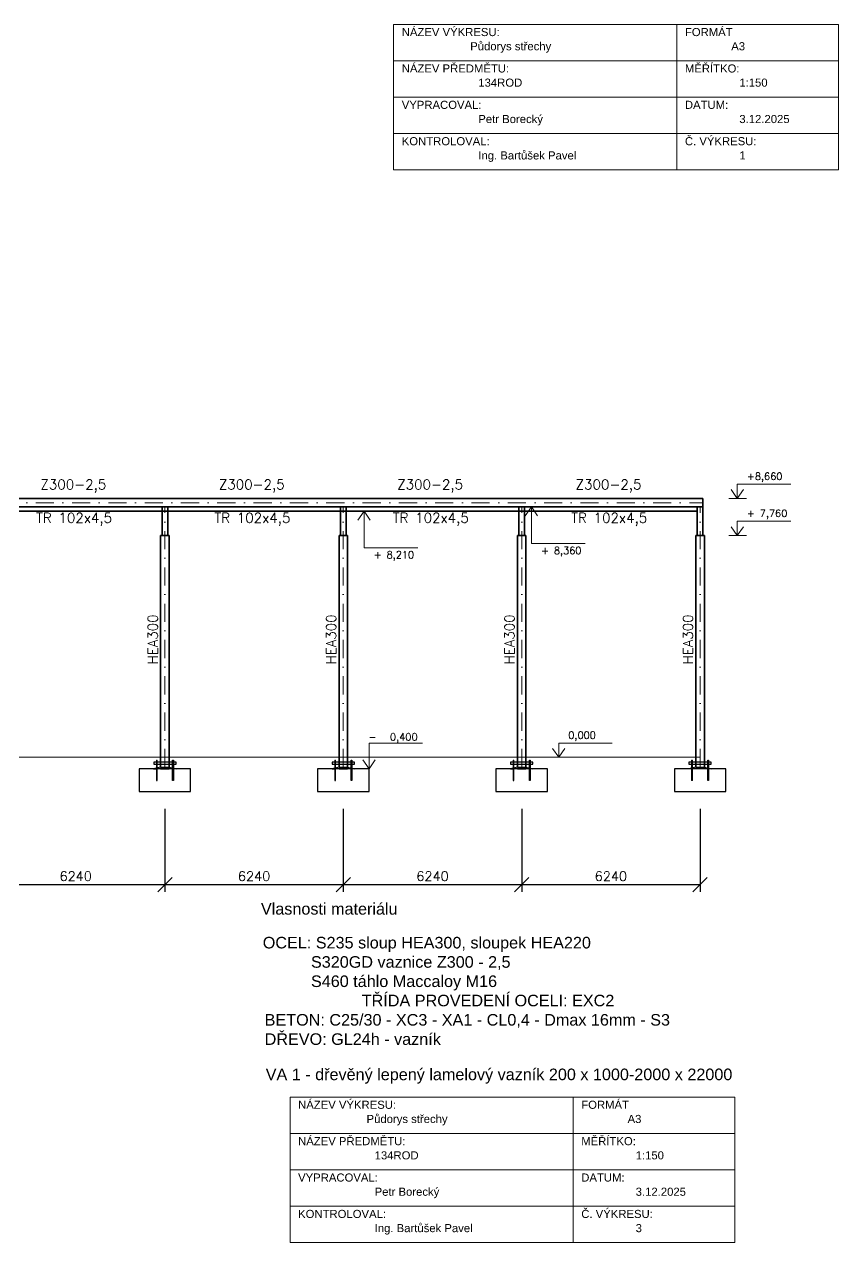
# Model space of a CAD drawing. Header units: millimetres. Extents: x 60091 to 157337, y -34158 to 48031.
# Drawn here: x 95960 to 124441, y -34158 to 8475 of the extents above; entities that cross this region are included whole.
import ezdxf

# ---------------------------------------------------------------- set-up
doc = ezdxf.new("R2010")
doc.units = ezdxf.units.MM
doc.header["$LTSCALE"] = 50
doc.linetypes.add('ČERCHOVANÁ', pattern=[25.4, 12.7, -6.35, 0, -6.35])
for name, color, linetype, lineweight in [('Kóty', 4, 'Continuous', 18), ('TENKÁ PLNÁ ČÁRA', 7, 'Continuous', 18), ('TENKÁ ČERCHOVANÁ ČÁRA', 60, 'ČERCHOVANÁ', 18), ('tlustá čára', 212, 'Continuous', 35), ('šrafy', 7, 'Continuous', 13)]:
    doc.layers.add(name, color=color, linetype=linetype, lineweight=lineweight)
doc.layers.add('PDF_Geometrie', color=7, linetype='Continuous')
doc.styles.add('Romans', font='romans.shx')
doc.styles.get("Standard").update_dxf_attribs({"font": 'arial.ttf'})
doc.dimstyles.new('M 1-200', dxfattribs={"dimscale": 200, "dimtxt": 1.65, "dimasz": 2.5, "dimexe": 1.25, "dimexo": 3, "dimtad": 1, "dimtxsty": 'Romans', "dimblk": 'OBLIQUE', "dimcen": 2.5, "dimadec": 0, "dimazin": 0, "dimtfac": 1, "dimtmove": 0, "dimatfit": 3, "dimfxl": 1, "dimarcsym": 0})

# ---------------------------------------------------------------- blocks, each defined once
blk = doc.blocks.new('_Oblique')
at = {"color": 0, "linetype": 'ByBlock', "lineweight": -2}
blk.add_line((-0.5, -0.5), (0.5, 0.5), dxfattribs=at)
blk = doc.blocks.new('*D74')
at = {"layer": 'Defpoints', "color": 0, "transparency": 16777216}
for p in [(94635, -18374), (100875, -18374), (100875, -21626)]:
    blk.add_point(p, dxfattribs=at)
at = {"layer": 'Kóty', "color": 0, "lineweight": -2, "transparency": 16777216}
for p, q in [((94635, -18974), (94635, -21876)), ((100875, -18974), (100875, -21876)), ((94635, -21626), (100875, -21626))]:
    blk.add_line(p, q, dxfattribs=at)
at = {"layer": 'Kóty', "color": 0, "lineweight": -2, "transparency": 16777216, "xscale": 500, "yscale": 500, "zscale": 500, "rotation": 180}
blk.add_blockref('_Oblique', (94635, -21626), dxfattribs=at)
at = {"layer": 'Kóty', "color": 0, "lineweight": -2, "transparency": 16777216, "xscale": 500, "yscale": 500, "zscale": 500}
blk.add_blockref('_Oblique', (100875, -21626), dxfattribs=at)
at = {"layer": 'Kóty', "color": 0, "transparency": 16777216, "insert": (97755, -21336), "char_height": 330, "attachment_point": 5, "style": 'Romans'}
blk.add_mtext('6240', dxfattribs=at)
blk = doc.blocks.new('*D75')
at = {"layer": 'Defpoints', "color": 0, "transparency": 16777216}
for p in [(100875, -18374), (107115, -18374), (107115, -21626)]:
    blk.add_point(p, dxfattribs=at)
at = {"layer": 'Kóty', "color": 0, "lineweight": -2, "transparency": 16777216}
for p, q in [((100875, -18974), (100875, -21876)), ((107115, -18974), (107115, -21876)), ((100875, -21626), (107115, -21626))]:
    blk.add_line(p, q, dxfattribs=at)
at = {"layer": 'Kóty', "color": 0, "lineweight": -2, "transparency": 16777216, "xscale": 500, "yscale": 500, "zscale": 500, "rotation": 180}
blk.add_blockref('_Oblique', (100875, -21626), dxfattribs=at)
at = {"layer": 'Kóty', "color": 0, "lineweight": -2, "transparency": 16777216, "xscale": 500, "yscale": 500, "zscale": 500}
blk.add_blockref('_Oblique', (107115, -21626), dxfattribs=at)
at = {"layer": 'Kóty', "color": 0, "transparency": 16777216, "insert": (103995, -21336), "char_height": 330, "attachment_point": 5, "style": 'Romans'}
blk.add_mtext('6240', dxfattribs=at)
blk = doc.blocks.new('*D76')
at = {"layer": 'Defpoints', "color": 0, "transparency": 16777216}
for p in [(107115, -18374), (113355, -18374), (113355, -21626)]:
    blk.add_point(p, dxfattribs=at)
at = {"layer": 'Kóty', "color": 0, "lineweight": -2, "transparency": 16777216}
for p, q in [((107115, -18974), (107115, -21876)), ((113355, -18974), (113355, -21876)), ((107115, -21626), (113355, -21626))]:
    blk.add_line(p, q, dxfattribs=at)
at = {"layer": 'Kóty', "color": 0, "lineweight": -2, "transparency": 16777216, "xscale": 500, "yscale": 500, "zscale": 500, "rotation": 180}
blk.add_blockref('_Oblique', (107115, -21626), dxfattribs=at)
at = {"layer": 'Kóty', "color": 0, "lineweight": -2, "transparency": 16777216, "xscale": 500, "yscale": 500, "zscale": 500}
blk.add_blockref('_Oblique', (113355, -21626), dxfattribs=at)
at = {"layer": 'Kóty', "color": 0, "transparency": 16777216, "insert": (110235, -21336), "char_height": 330, "attachment_point": 5, "style": 'Romans'}
blk.add_mtext('6240', dxfattribs=at)
blk = doc.blocks.new('*D77')
at = {"layer": 'Defpoints', "color": 0, "transparency": 16777216}
for p in [(113355, -18374), (119595, -18374), (119595, -21626)]:
    blk.add_point(p, dxfattribs=at)
at = {"layer": 'Kóty', "color": 0, "lineweight": -2, "transparency": 16777216}
for p, q in [((113355, -18974), (113355, -21876)), ((119595, -18974), (119595, -21876)), ((113355, -21626), (119595, -21626))]:
    blk.add_line(p, q, dxfattribs=at)
at = {"layer": 'Kóty', "color": 0, "lineweight": -2, "transparency": 16777216, "xscale": 500, "yscale": 500, "zscale": 500, "rotation": 180}
blk.add_blockref('_Oblique', (113355, -21626), dxfattribs=at)
at = {"layer": 'Kóty', "color": 0, "lineweight": -2, "transparency": 16777216, "xscale": 500, "yscale": 500, "zscale": 500}
blk.add_blockref('_Oblique', (119595, -21626), dxfattribs=at)
at = {"layer": 'Kóty', "color": 0, "transparency": 16777216, "insert": (116475, -21336), "char_height": 330, "attachment_point": 5, "style": 'Romans'}
blk.add_mtext('6240', dxfattribs=at)

msp = doc.modelspace()

# ---------------------------------------------------------------- linework, layer by layer
at = {"layer": 'Kóty'}
for points in [[(124441.038, 3381.132), (108876.834, 3381.132), (108876.834, 8474.871), (124441.038, 8474.871)], [(120815.373, -34157.594), (105251.17, -34157.594), (105251.17, -29063.855), (120815.373, -29063.855)]]:
    msp.add_lwpolyline(points, close=True, dxfattribs=at)
for points in [[(118781.327, 8474.871), (118781.327, 3381.132)], [(108876.834, 7201.436), (124441.038, 7201.436)], [(108876.834, 5928.001), (124441.038, 5928.001)], [(108876.834, 4654.567), (124441.038, 4654.567)], [(115155.663, -29063.855), (115155.663, -34157.594)], [(105251.17, -30337.29), (120815.373, -30337.29)], [(105251.17, -31610.725), (120815.373, -31610.725)], [(105251.17, -32884.159), (120815.373, -32884.159)]]:
    msp.add_lwpolyline(points, dxfattribs=at)
at = {"layer": 'PDF_Geometrie'}
for p, q in [((100874.949, -17348.884), (100484.949, -17348.884)), ((100484.949, -17348.884), (100484.949, -17408.884)), ((100484.949, -17408.884), (101264.949, -17408.884)), ((100579.949, -17272.57), (100579.949, -17986.577)), ((100579.949, -17272.57), (100604.949, -17272.57)), ((100604.949, -17348.884), (100604.949, -17272.57)), ((100604.949, -17986.577), (100604.949, -17348.884)), ((101264.949, -17348.884), (100874.949, -17348.884)), ((101144.949, -17348.884), (101144.949, -17272.57)), ((101144.949, -17272.57), (101169.949, -17272.57)), ((101144.949, -17986.577), (101144.949, -17348.884)), ((101169.949, -17272.57), (101169.949, -17986.577)), ((101264.949, -17408.884), (101264.949, -17348.884)), ((107114.949, -17348.884), (106724.949, -17348.884)), ((106724.949, -17348.884), (106724.949, -17408.884)), ((106724.949, -17408.884), (107504.949, -17408.884)), ((106819.949, -17272.57), (106819.949, -17986.577)), ((106819.949, -17272.57), (106844.949, -17272.57)), ((106844.949, -17348.884), (106844.949, -17272.57)), ((106844.949, -17986.577), (106844.949, -17348.884)), ((107504.949, -17348.884), (107114.949, -17348.884)), ((107384.949, -17348.884), (107384.949, -17272.57)), ((107384.949, -17272.57), (107409.949, -17272.57)), ((107384.949, -17986.577), (107384.949, -17348.884)), ((107409.949, -17272.57), (107409.949, -17986.577)), ((107504.949, -17408.884), (107504.949, -17348.884)), ((113354.949, -17348.884), (112964.949, -17348.884)), ((112964.949, -17348.884), (112964.949, -17408.884)), ((112964.949, -17408.884), (113744.949, -17408.884)), ((113059.949, -17272.57), (113059.949, -17986.577)), ((113059.949, -17272.57), (113084.949, -17272.57)), ((113084.949, -17348.884), (113084.949, -17272.57)), ((113084.949, -17986.577), (113084.949, -17348.884)), ((113744.949, -17348.884), (113354.949, -17348.884)), ((113624.949, -17348.884), (113624.949, -17272.57)), ((113624.949, -17272.57), (113649.949, -17272.57)), ((113624.949, -17986.577), (113624.949, -17348.884)), ((113649.949, -17272.57), (113649.949, -17986.577)), ((113744.949, -17408.884), (113744.949, -17348.884)), ((119594.949, -17348.884), (119204.949, -17348.884)), ((119204.949, -17348.884), (119204.949, -17408.884)), ((119204.949, -17408.884), (119984.949, -17408.884)), ((119299.949, -17272.57), (119299.949, -17986.577)), ((119299.949, -17272.57), (119324.949, -17272.57)), ((119324.949, -17348.884), (119324.949, -17272.57)), ((119324.949, -17986.577), (119324.949, -17348.884)), ((119984.949, -17348.884), (119594.949, -17348.884)), ((119864.949, -17348.884), (119864.949, -17272.57)), ((119864.949, -17272.57), (119889.949, -17272.57)), ((119864.949, -17986.577), (119864.949, -17348.884)), ((119889.949, -17272.57), (119889.949, -17986.577)), ((119984.949, -17408.884), (119984.949, -17348.884)), ((101774.949, -17573.573), (99974.949, -17573.573)), ((99974.949, -17573.573), (99974.949, -18373.573)), ((100724.949, -17513.573), (100479.949, -17573.573)), ((100479.949, -17573.573), (100579.949, -17573.573)), ((100724.949, -17513.573), (101024.949, -17513.573)), ((101024.949, -17513.573), (101269.949, -17573.573)), ((101774.949, -18373.573), (101774.949, -17573.573)), ((108014.949, -17573.573), (106214.949, -17573.573)), ((106214.949, -17573.573), (106214.949, -18373.573)), ((106964.949, -17513.573), (106719.949, -17573.573)), ((106719.949, -17573.573), (106819.949, -17573.573)), ((106964.949, -17513.573), (107264.949, -17513.573)), ((107264.949, -17513.573), (107509.949, -17573.573)), ((108014.949, -18373.573), (108014.949, -17573.573)), ((114254.949, -17573.573), (112454.949, -17573.573)), ((112454.949, -17573.573), (112454.949, -18373.573)), ((113204.949, -17513.573), (112959.949, -17573.573)), ((112959.949, -17573.573), (113059.949, -17573.573)), ((113204.949, -17513.573), (113504.949, -17513.573)), ((113504.949, -17513.573), (113749.949, -17573.573)), ((114254.949, -18373.573), (114254.949, -17573.573)), ((120494.949, -17573.573), (118694.949, -17573.573)), ((118694.949, -17573.573), (118694.949, -18373.573)), ((119444.949, -17513.573), (119199.949, -17573.573)), ((119444.949, -17513.573), (119744.949, -17513.573)), ((119744.949, -17513.573), (119989.949, -17573.573)), ((120494.949, -18373.573), (120494.949, -17573.573)), ((100579.949, -17986.577), (100604.949, -17986.577)), ((101169.949, -17986.577), (101144.949, -17986.577)), ((106819.949, -17986.577), (106844.949, -17986.577)), ((107409.949, -17986.577), (107384.949, -17986.577)), ((113059.949, -17986.577), (113084.949, -17986.577)), ((113649.949, -17986.577), (113624.949, -17986.577)), ((119324.949, -17986.577), (119299.949, -17986.577)), ((119889.949, -17986.577), (119864.949, -17986.577)), ((99974.949, -18373.573), (101774.949, -18373.573)), ((106214.949, -18373.573), (108014.949, -18373.573)), ((112454.949, -18373.573), (114254.949, -18373.573)), ((118694.949, -18373.573), (120494.949, -18373.573))]:
    msp.add_line(p, q, dxfattribs=at)
at = {"layer": 'TENKÁ PLNÁ ČÁRA'}
for p, q in [((100644.949, -17348.884), (100664.949, -17348.884)), ((106884.949, -17348.884), (106904.949, -17348.884)), ((113124.949, -17348.884), (113144.949, -17348.884)), ((119364.949, -17348.884), (119384.949, -17348.884))]:
    msp.add_line(p, q, dxfattribs=at)
at = {"layer": 'TENKÁ ČERCHOVANÁ ČÁRA'}
for p, q in [((100874.949, -17513.573), (100874.949, -8413.573)), ((107114.949, -17513.573), (107114.949, -8413.573)), ((113354.949, -17513.573), (113354.949, -8413.573)), ((119594.949, -17513.573), (119594.949, -8413.573))]:
    msp.add_line(p, q, dxfattribs=at)
at = {"layer": 'tlustá čára'}
for p, q in [((63334.949, -8113.573), (119694.949, -8113.573)), ((63334.949, -8413.573), (119694.949, -8413.573)), ((100774.949, -9413.573), (100774.949, -8413.573)), ((100974.949, -9413.573), (100974.949, -8413.573)), ((107014.949, -9413.573), (107014.949, -8413.573)), ((107214.949, -9413.573), (107214.949, -8413.573)), ((113254.949, -9413.573), (113254.949, -8413.573)), ((113454.949, -9413.573), (113454.949, -8413.573)), ((119494.949, -9413.573), (119494.949, -8413.573)), ((119694.949, -8413.573), (119694.949, -8113.573)), ((119694.949, -9413.573), (119694.949, -8413.573)), ((63534.949, -8563.573), (119494.949, -8563.573)), ((100724.949, -9413.573), (100724.949, -17513.573)), ((100724.949, -9413.573), (101024.949, -9413.573)), ((101024.949, -17513.573), (101024.949, -9413.573)), ((106964.949, -9413.573), (106964.949, -17513.573)), ((106964.949, -9413.573), (107264.949, -9413.573)), ((107264.949, -17513.573), (107264.949, -9413.573)), ((113204.949, -9413.573), (113204.949, -17513.573)), ((113204.949, -9413.573), (113504.949, -9413.573)), ((113504.949, -17513.573), (113504.949, -9413.573)), ((119444.949, -9413.573), (119444.949, -17513.573)), ((119444.949, -9413.573), (119744.949, -9413.573)), ((119744.949, -17513.573), (119744.949, -9413.573)), ((100724.949, -17573.573), (101024.949, -17573.573)), ((106964.949, -17573.573), (107264.949, -17573.573)), ((113204.949, -17573.573), (113504.949, -17573.573))]:
    msp.add_line(p, q, dxfattribs=at)
at = {"layer": 'šrafy'}
for p, q in [((120897.554, -8113.573), (120897.554, -7613.573)), ((120897.554, -7613.573), (122772.554, -7613.573)), ((120897.554, -8113.573), (120682.463, -7806.391)), ((120897.554, -8113.573), (121112.646, -7806.391)), ((113696.612, -8413.573), (113481.521, -8720.755)), ((113696.612, -8413.573), (113696.612, -9695.865)), ((113696.612, -8413.573), (113911.703, -8720.755)), ((120604.338, -8113.573), (121221.964, -8113.573)), ((107844.2, -8563.573), (107629.109, -8870.755)), ((107844.2, -8563.573), (107844.2, -9845.865)), ((107844.2, -8563.573), (108059.291, -8870.755)), ((120897.554, -9413.573), (120897.554, -8913.573)), ((120897.554, -8913.573), (122772.554, -8913.573)), ((120897.554, -9413.573), (120682.463, -9106.391)), ((120897.554, -9413.573), (121112.646, -9106.391)), ((113696.612, -9695.865), (115571.612, -9695.865)), ((120604.338, -9413.573), (121221.964, -9413.573)), ((107844.2, -9845.865), (109719.2, -9845.865)), ((108014.949, -17573.573), (108014.949, -16673.573)), ((108014.949, -16673.573), (109889.949, -16673.573)), ((114650.418, -17173.573), (114435.327, -16866.391)), ((114650.418, -17173.573), (114650.418, -16673.573)), ((114650.418, -16673.573), (116525.418, -16673.573)), ((114650.418, -17173.573), (114865.509, -16866.391)), ((63434.949, -17173.573), (119594.949, -17173.573)), ((100744.949, -17348.884), (100644.949, -17348.884)), ((106984.949, -17348.884), (106884.949, -17348.884)), ((108014.949, -17573.573), (107799.858, -17266.391)), ((108014.949, -17573.573), (108230.04, -17266.391)), ((113224.949, -17348.884), (113124.949, -17348.884)), ((119464.949, -17348.884), (119364.949, -17348.884))]:
    msp.add_line(p, q, dxfattribs=at)
at = {"layer": 'šrafy', "linetype": 'ČERCHOVANÁ'}
msp.add_line((63334.949, -8263.573), (119694.949, -8263.573), dxfattribs=at)

# ---------------------------------------------------------------- texts
at = {"layer": 'Kóty', "color": 1, "insert": (104234.175, -22273.352), "char_height": 405.01158, "attachment_point": 1}
msp.add_mtext_dynamic_manual_height_columns('Vlasnosti materiálu', width=14093.65059, gutter_width=50.626, heights=[0], dxfattribs=at)
at = {"layer": 'TENKÁ PLNÁ ČÁRA', "attachment_point": 1}
for s, width, gutter_width, heights, insert, char_height in [('\\pxi-3,l4,t4;NÁZEV VÝKRESU:', 5678.19507, 35.373, [0], (108876.834, 8347.528), 282.98552), ('\\pxi-3,l4,t4;FORMÁT ', 5678.19507, 35.373, [0], (118781.327, 8347.528), 282.98552), ('Půdorys střechy', 5678.19507, 35.373, [0], (111554.601, 7850.858), 282.98552), ('A3', 5678.19507, 35.373, [0], (120685.04, 7850.858), 282.9855), ('\\pxi-3,l4,t4;NÁZEV PŘEDMĚTU:', 5678.19507, 35.373, [0], (108876.834, 7074.093), 282.98552), ('\\pxi-3,l4,t4;MĚŘÍTKO: ^I', 5678.19507, 35.373, [0], (118781.327, 7074.093), 282.98552), ('\\pxi-3,l4,t4;134ROD', 5678.19507, 35.373, [0], (111554.601, 6577.423), 282.98552), ('\\pxi-3,l4,t4;1:{\\fArial|b0|i0|c238|p34;15}0', 5678.19507, 35.373, [0], (120685.04, 6577.423), 282.98552), ('\\pxi-3,l4,t4;VYPRACOVAL:', 5678.19507, 35.373, [0], (108876.834, 5800.658), 282.98552), ('\\pxi-3,l4,t4;DATUM: ^I^I', 5678.19507, 35.373, [0], (118781.327, 5800.658), 282.98552), ('\\pxi-3,l4,t4;Petr Borecký', 5678.19507, 35.373, [0], (111554.601, 5303.988), 282.98552), ('\\pxi-3,l4,t4;3.12.2025', 5678.19507, 35.373, [0], (120685.04, 5303.988), 282.98552), ('\\pxi-3,l4,t4;KONTROLOVAL:', 5678.19507, 35.373, [0], (108876.834, 4527.223), 282.98552), ('\\pxi-3,l4,t4;Č. VÝKRESU:^I', 5678.19507, 35.373, [0], (118781.327, 4527.223), 282.98552), ('\\pxi-3,l4,t4;Ing. {\\fArial|b0|i0|c238|p34;Bartůšek Pavel}', 5678.19507, 35.373, [0], (111554.601, 4030.553), 282.98552), ('\\pxi-3,l4,t4;1', 5678.19507, 35.373, [0], (120685.04, 4030.553), 282.98552), ('\\A1;\\pxi-3,l4,t4;OCEL: S235 sloup HEA300, sloupek HEA220\\P^I   S320GD vaznice Z300 - 2,5\\P^I   S460 táhlo Maccaloy M16\\P^I    ^I    TŘÍDA PROVEDENÍ OCELI: EXC2\\P\\pi0,l0,tz;   BETON: C25/30 - XC3 - XA1 - CL0,4 - Dmax 16mm - S3\\P   DŘEVO: GL24h - vazník', 17107.05063, 50.626, [5479.374], (103892.802, -23457.278), 405.01158), ('\\A1;VA 1 - dřevěný lepený lamelový vazník 200 x 1000-2000 x 22000', 17107.05063, 50.626, [5479.374], (104401.304, -28067.372), 405.01158), ('\\pxi-3,l4,t4;NÁZEV VÝKRESU:', 5678.19507, 35.373, [0], (105251.17, -29191.198), 282.98552), ('\\pxi-3,l4,t4;FORMÁT ', 5678.19507, 35.373, [0], (115155.663, -29191.198), 282.98552), ('Půdorys střechy', 5678.19507, 35.373, [0], (107928.937, -29687.868), 282.98552), ('A3', 5678.19507, 35.373, [0], (117059.376, -29687.868), 282.9855), ('\\pxi-3,l4,t4;NÁZEV PŘEDMĚTU:', 5678.19507, 35.373, [0], (105251.17, -30464.633), 282.98552), ('\\pxi-3,l4,t4;MĚŘÍTKO: ^I', 5678.19507, 35.373, [0], (115155.663, -30464.633), 282.98552), ('\\pxi-3,l4,t4;134ROD', 5678.19507, 35.373, [0], (107928.937, -30961.303), 282.98552), ('\\pxi-3,l4,t4;1:{\\fArial|b0|i0|c238|p34;15}0', 5678.19507, 35.373, [0], (117059.376, -30961.303), 282.98552), ('\\pxi-3,l4,t4;VYPRACOVAL:', 5678.19507, 35.373, [0], (105251.17, -31738.068), 282.98552), ('\\pxi-3,l4,t4;DATUM: ^I^I', 5678.19507, 35.373, [0], (115155.663, -31738.068), 282.98552), ('\\pxi-3,l4,t4;Petr Borecký', 5678.19507, 35.373, [0], (107928.937, -32234.738), 282.98552), ('\\pxi-3,l4,t4;3.12.2025', 5678.19507, 35.373, [0], (117059.376, -32234.738), 282.98552), ('\\pxi-3,l4,t4;KONTROLOVAL:', 5678.19507, 35.373, [0], (105251.17, -33011.503), 282.98552), ('\\pxi-3,l4,t4;Č. VÝKRESU:^I', 5678.19507, 35.373, [0], (115155.663, -33011.503), 282.98552), ('\\pxi-3,l4,t4;Ing. {\\fArial|b0|i0|c238|p34;Bartůšek Pavel}', 5678.19507, 35.373, [0], (107928.937, -33508.173), 282.98552), ('\\pxi-3,l4,t4;{\\fArial|b0|i0|c238|p34;3}', 5678.19507, 35.373, [0], (117059.376, -33508.173), 282.98552)]:
    msp.add_mtext_dynamic_manual_height_columns(s, width=width, gutter_width=gutter_width, heights=heights, dxfattribs=dict(at, insert=insert, char_height=char_height))
at = {"layer": 'šrafy', "attachment_point": 1}
for s, width, gutter_width, heights, insert, char_height in [('\\pxi-3,l4,t4;{\\Fromans|c238;+8,660}', 2511.28029, 31.25, [0], (120983.003, -7213.045), 250), ('\\A1;{\\Fromans|c238;\\H1.5x;Z\\Fromans|c0;3\\Fromans|c238;00-2\\Fromans|c0;,5}', 8123.42907, 14.348, [4633.313], (96522.427, -7453.803), 229.56093), ('\\A1;{\\Fromans|c238;\\H1.5x;Z\\Fromans|c0;3\\Fromans|c238;00-2\\Fromans|c0;,5}', 8123.42907, 14.348, [4633.313], (102762.427, -7453.803), 229.56093), ('\\A1;{\\Fromans|c238;\\H1.5x;Z\\Fromans|c0;3\\Fromans|c238;00-2\\Fromans|c0;,5}', 8123.42907, 14.348, [4633.313], (109002.427, -7453.803), 229.56093), ('\\A1;{\\Fromans|c238;\\H1.5x;Z\\Fromans|c0;3\\Fromans|c238;00-2\\Fromans|c0;,5}', 8123.42907, 14.348, [4633.313], (115242.427, -7453.803), 229.56093), ('\\pxi-3,l4,t4;{\\Fromans|c238;+ 7,760}', 2511.28029, 31.25, [0], (120983.003, -8513.045), 250), ('\\A1;{\\Fromans|c238;\\H1.5x;TR \\Fromans|c0;102x4,5}', 8123.42907, 14.348, [4633.313], (96369.388, -8621.404), 229.56093), ('\\A1;{\\Fromans|c238;\\H1.5x;TR \\Fromans|c0;102x4,5}', 8123.42907, 14.348, [4633.313], (102609.388, -8621.404), 229.56093), ('\\A1;{\\Fromans|c238;\\H1.5x;TR \\Fromans|c0;102x4,5}', 8123.42907, 14.348, [4633.313], (108849.388, -8621.404), 229.56093), ('\\A1;{\\Fromans|c238;\\H1.5x;TR \\Fromans|c0;102x4,5}', 8123.42907, 14.348, [4633.313], (115089.388, -8621.404), 229.56093), ('\\pxi-3,l4,t4;{\\Fromans|c238;+ 8,210}', 2511.28029, 31.25, [0], (107929.648, -9962.31), 250), ('\\pxi-3,l4,t4;{\\Fromans|c238;+ 8,360}', 2511.28029, 31.25, [0], (113782.06, -9812.31), 250), ('\\pxi-3,l4,t4;{\\Fromans|c238;-^I0,400}', 2511.28029, 31.25, [0], (107749.643, -16334.629), 250), ('\\pxi-3,l4,t4;{\\Fromans|c238;0,000}', 2511.28029, 31.25, [0], (114735.866, -16273.045), 250)]:
    msp.add_mtext_dynamic_manual_height_columns(s, width=width, gutter_width=gutter_width, heights=heights, dxfattribs=dict(at, insert=insert, char_height=char_height))
at = {"layer": 'šrafy', "char_height": 229.56093, "attachment_point": 1, "rotation": 90}
for insert in [(100277.843, -13929.245), (106517.843, -13929.245), (112757.843, -13929.245), (118997.843, -13929.245)]:
    msp.add_mtext_dynamic_manual_height_columns('\\A1;{\\Fromans|c238;\\H1.5x;HEA\\Fromans|c0;30\\Fromans|c238;0}', width=8123.42907, gutter_width=14.348, heights=[4633.313], dxfattribs=dict(at, insert=insert))

# ---------------------------------------------------------------- dimensions: what is measured, and where the dimension line sits
at = {"layer": 'Kóty'}
for base, p1, p2, picture, middle in [((100874.949, -21626.285), (94634.949, -18373.573), (100874.949, -18373.573), '*D74', (97754.949, -21336.285)), ((107114.949, -21626.285), (100874.949, -18373.573), (107114.949, -18373.573), '*D75', (103994.949, -21336.285)), ((113354.949, -21626.285), (107114.949, -18373.573), (113354.949, -18373.573), '*D76', (110234.949, -21336.285)), ((119594.949, -21626.285), (113354.949, -18373.573), (119594.949, -18373.573), '*D77', (116474.949, -21336.285))]:
    dim = msp.add_linear_dim(base=base, p1=p1, p2=p2, dimstyle='M 1-200', override={"dimtmove": 1}, dxfattribs=at)
    dim.commit()
    dim.dimension.update_dxf_attribs({"geometry": picture, "text_midpoint": middle})

doc.saveas('drawing.dxf')
